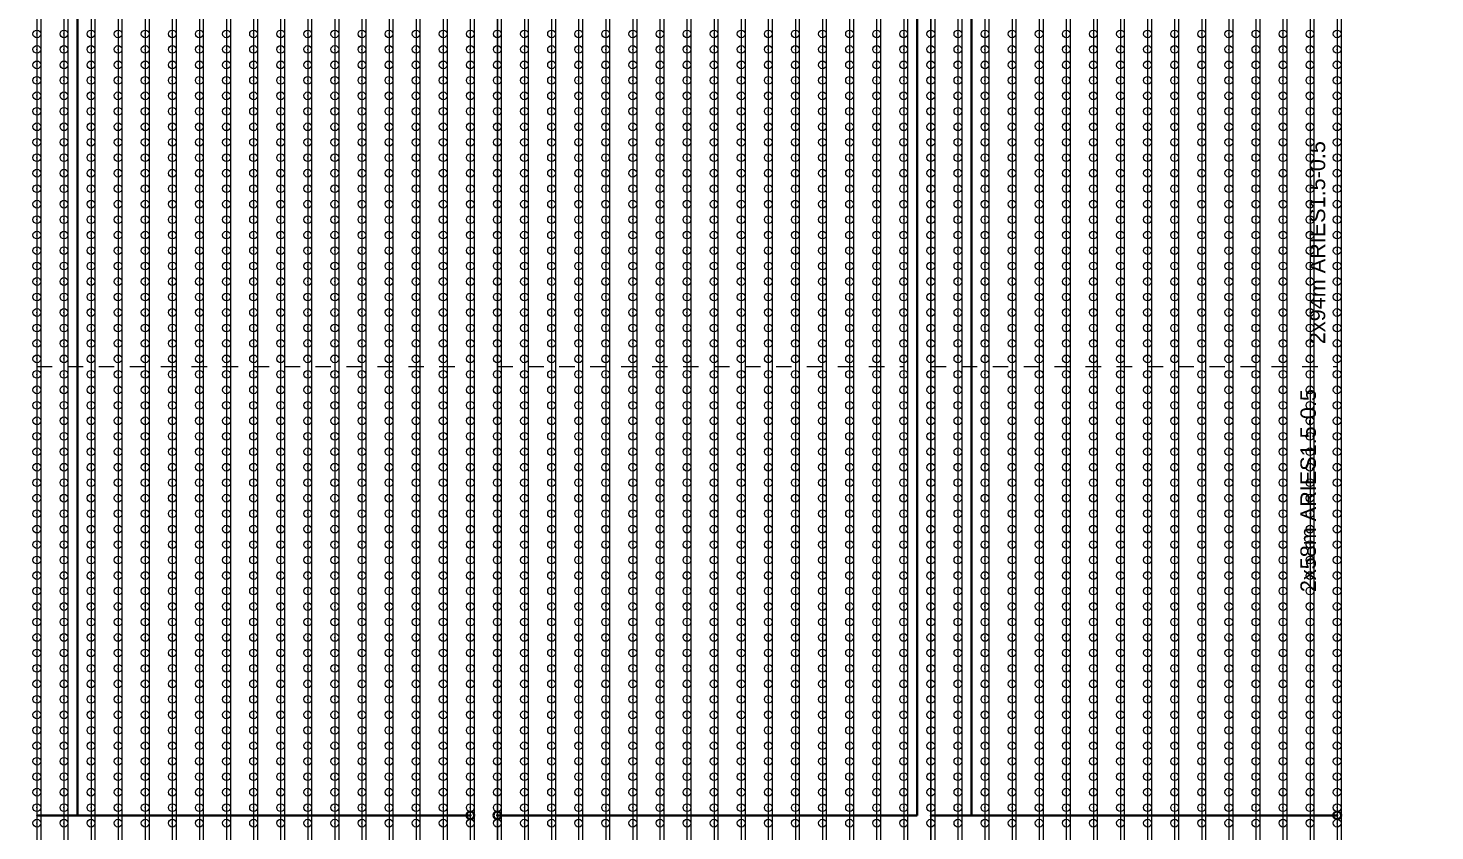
# Model space of a CAD drawing. Extents: x -405 to 744, y -1220 to 687.
# Drawn here: x 97.2 to 278.9, y -189 to -85.3 of the extents above; entities that cross this region are included whole.
import ezdxf

# ---------------------------------------------------------------- set-up
doc = ezdxf.new("R2010")
doc.units = 0
doc.header["$PDMODE"] = 32
doc.header["$PDSIZE"] = 1
doc.linetypes.add('Limite', pattern=[4, 2, -2])
doc.layers.get('0').update_dxf_attribs({"linetype": 'CONTINUOUS', "lineweight": 9})
doc.layers.get('Defpoints').update_dxf_attribs({"linetype": 'CONTINUOUS'})
for name, color, linetype, lineweight in [('Curvas', 8, 'CONTINUOUS', 9), ('Estacas-uva', 8, 'CONTINUOUS', 15), ('Limite', 7, 'Limite', 9), ('Limite de Válvulas', 7, 'CONTINUOUS', 9), ('LP050-PN040', 4, 'CONTINUOUS', 30), ('LP075-PN040', 1, 'CONTINUOUS', 30), ('T-nº de emissor', 7, 'CONTINUOUS', 9), ('Tubo Gotejador', 72, 'CONTINUOUS', 9)]:
    doc.layers.add(name, color=color, linetype=linetype, lineweight=lineweight)
doc.layers.add('Final de Ramal 50', color=4, linetype='CONTINUOUS', lineweight=30, plot=False)
doc.styles.add('TEXTO EMISSOR', font='arial.ttf', dxfattribs={"height": 2})
doc.dimstyles.new('2xARIES1.5-0.5', dxfattribs={"dimscale": 0, "dimtxt": 3, "dimasz": 0.01, "dimexe": 0, "dimexo": 0, "dimgap": 1.5, "dimtad": 3, "dimjust": 1, "dimdec": 0, "dimzin": 12, "dimdsep": 46, "dimtxsty": 'TEXTO EMISSOR', "dimblk": 'NONE', "dimcen": 2.5, "dimse1": 1, "dimse2": 1, "dimsd1": 1, "dimsd2": 1, "dimclrd": 7, "dimclre": 7, "dimclrt": 256, "dimadec": 0, "dimazin": 0, "dimtfac": 1, "dimtdec": 0, "dimtmove": 0, "dimatfit": 3, "dimldrblk": 'OPEN', "dimfxl": 1, "dimtolj": 1, "dimtzin": 0, "dimarcsym": 0})

# ---------------------------------------------------------------- blocks, each defined once
blk = doc.blocks.new('*D152')
at = {"layer": 'Defpoints', "color": 0}
for p in [(264.3, -187), (266.3, -187), (266.3, -274)]:
    blk.add_point(p, dxfattribs=at)
at = {"layer": 'T-nº de emissor', "insert": (261.766, -257.976), "char_height": 2, "attachment_point": 5, "rotation": 90, "style": 'TEXTO EMISSOR'}
blk.add_mtext('\\A1;2x87m ARIES1.5-0.5', dxfattribs=at)
blk = doc.blocks.new('_None')
blk = doc.blocks.new('_OPEN')
at = {"color": 0, "linetype": 'ByBlock'}
for p, q in [((-1, 0), (0, 0)), ((0, 0), (-1, 0)), ((0, 0), (-1, 0))]:
    blk.add_line(p, q, dxfattribs=at)
blk = doc.blocks.new('*D156')
at = {"layer": 'Defpoints', "color": 0}
for p in [(266.3, -35), (266.3, -35), (266.3, -129)]:
    blk.add_point(p, dxfattribs=at)
at = {"layer": 'T-nº de emissor', "insert": (263.766, -112.976), "char_height": 2, "attachment_point": 5, "rotation": 90, "style": 'TEXTO EMISSOR'}
blk.add_mtext('\\A1;2x94m ARIES1.5-0.5', dxfattribs=at)
blk = doc.blocks.new('*D157')
at = {"layer": 'Defpoints', "color": 0}
for p in [(266.3, -129), (265.1, -187), (266.3, -187)]:
    blk.add_point(p, dxfattribs=at)
at = {"layer": 'T-nº de emissor', "insert": (262.566, -145.024), "char_height": 2, "attachment_point": 5, "rotation": 90, "style": 'TEXTO EMISSOR'}
blk.add_mtext('\\A1;2x58m ARIES1.5-0.5', dxfattribs=at)

msp = doc.modelspace()

# ---------------------------------------------------------------- linework, layer by layer
at = {"layer": 'Curvas'}
for points in [[(-90, 210), (-90, 84), (-70, -41), (40, -156), (170, -226), (355, -256), (470, -316), (545, -321), (610, -326)], [(-60, 210), (-50, 20), (50, -60), (240, -70), (380, -140), (480, -180), (580, -180), (630, -170)]]:
    msp.add_spline(points, degree=3, dxfattribs=at)
at = {"layer": 'Estacas-uva'}
for p in [(98.3, -86), (101.8, -86), (105.3, -86), (108.8, -86), (112.3, -86), (115.8, -86), (119.3, -86), (122.8, -86), (126.3, -86), (129.8, -86), (133.3, -86), (136.8, -86), (140.3, -86), (143.8, -86), (147.3, -86), (150.8, -86), (154.3, -86), (157.8, -86), (161.3, -86), (164.8, -86), (168.3, -86), (171.8, -86), (175.3, -86), (178.8, -86), (182.3, -86), (185.8, -86), (189.3, -86), (192.8, -86), (196.3, -86), (199.8, -86), (203.3, -86), (206.8, -86), (210.3, -86), (213.8, -86), (217.3, -86), (220.8, -86), (224.3, -86), (227.8, -86), (231.3, -86), (234.8, -86), (238.3, -86), (241.8, -86), (245.3, -86), (248.8, -86), (252.3, -86), (255.8, -86), (259.3, -86), (262.8, -86), (266.3, -86), (98.3, -88), (101.8, -88), (105.3, -88), (108.8, -88), (112.3, -88), (115.8, -88), (119.3, -88), (122.8, -88), (126.3, -88), (129.8, -88), (133.3, -88), (136.8, -88), (140.3, -88), (143.8, -88), (147.3, -88), (150.8, -88), (154.3, -88), (157.8, -88), (161.3, -88), (164.8, -88), (168.3, -88), (171.8, -88), (175.3, -88), (178.8, -88), (182.3, -88), (185.8, -88), (189.3, -88), (192.8, -88), (196.3, -88), (199.8, -88), (203.3, -88), (206.8, -88), (210.3, -88), (213.8, -88), (217.3, -88), (220.8, -88), (224.3, -88), (227.8, -88), (231.3, -88), (234.8, -88), (238.3, -88), (241.8, -88), (245.3, -88), (248.8, -88), (252.3, -88), (255.8, -88), (259.3, -88), (262.8, -88), (266.3, -88), (98.3, -90), (101.8, -90), (105.3, -90), (108.8, -90), (112.3, -90), (115.8, -90), (119.3, -90), (122.8, -90), (126.3, -90), (129.8, -90), (133.3, -90), (136.8, -90), (140.3, -90), (143.8, -90), (147.3, -90), (150.8, -90), (154.3, -90), (157.8, -90), (161.3, -90), (164.8, -90), (168.3, -90), (171.8, -90), (175.3, -90), (178.8, -90), (182.3, -90), (185.8, -90), (189.3, -90), (192.8, -90), (196.3, -90), (199.8, -90), (203.3, -90), (206.8, -90), (210.3, -90), (213.8, -90), (217.3, -90), (220.8, -90), (224.3, -90), (227.8, -90), (231.3, -90), (234.8, -90), (238.3, -90), (241.8, -90), (245.3, -90), (248.8, -90), (252.3, -90), (255.8, -90), (259.3, -90), (262.8, -90), (266.3, -90), (98.3, -92), (101.8, -92), (105.3, -92), (108.8, -92), (112.3, -92), (115.8, -92), (119.3, -92), (122.8, -92), (126.3, -92), (129.8, -92), (133.3, -92), (136.8, -92), (140.3, -92), (143.8, -92), (147.3, -92), (150.8, -92), (154.3, -92), (157.8, -92), (161.3, -92), (164.8, -92), (168.3, -92), (171.8, -92), (175.3, -92), (178.8, -92), (182.3, -92), (185.8, -92), (189.3, -92), (192.8, -92), (196.3, -92), (199.8, -92), (203.3, -92), (206.8, -92), (210.3, -92), (213.8, -92), (217.3, -92), (220.8, -92), (224.3, -92), (227.8, -92), (231.3, -92), (234.8, -92), (238.3, -92), (241.8, -92), (245.3, -92), (248.8, -92), (252.3, -92), (255.8, -92), (259.3, -92), (262.8, -92), (266.3, -92), (98.3, -94), (101.8, -94), (105.3, -94), (108.8, -94), (112.3, -94), (115.8, -94), (119.3, -94), (122.8, -94), (126.3, -94), (129.8, -94), (133.3, -94), (136.8, -94), (140.3, -94), (143.8, -94), (147.3, -94), (150.8, -94), (154.3, -94), (157.8, -94), (161.3, -94), (164.8, -94), (168.3, -94), (171.8, -94), (175.3, -94), (178.8, -94), (182.3, -94), (185.8, -94), (189.3, -94), (192.8, -94), (196.3, -94), (199.8, -94), (203.3, -94), (206.8, -94), (210.3, -94), (213.8, -94), (217.3, -94), (220.8, -94), (224.3, -94), (227.8, -94), (231.3, -94), (234.8, -94), (238.3, -94), (241.8, -94), (245.3, -94), (248.8, -94), (252.3, -94), (255.8, -94), (259.3, -94), (262.8, -94), (266.3, -94), (98.3, -96), (101.8, -96), (105.3, -96), (108.8, -96), (112.3, -96), (115.8, -96), (119.3, -96), (122.8, -96), (126.3, -96), (129.8, -96), (133.3, -96), (136.8, -96), (140.3, -96), (143.8, -96), (147.3, -96), (150.8, -96), (154.3, -96), (157.8, -96), (161.3, -96), (164.8, -96), (168.3, -96), (171.8, -96), (175.3, -96), (178.8, -96), (182.3, -96), (185.8, -96), (189.3, -96), (192.8, -96), (196.3, -96), (199.8, -96), (203.3, -96), (206.8, -96), (210.3, -96), (213.8, -96), (217.3, -96), (220.8, -96), (224.3, -96), (227.8, -96), (231.3, -96), (234.8, -96), (238.3, -96), (241.8, -96), (245.3, -96), (248.8, -96), (252.3, -96), (255.8, -96), (259.3, -96), (262.8, -96), (266.3, -96), (98.3, -98), (101.8, -98), (105.3, -98), (108.8, -98), (112.3, -98), (115.8, -98), (119.3, -98), (122.8, -98), (126.3, -98), (129.8, -98), (133.3, -98), (136.8, -98), (140.3, -98), (143.8, -98), (147.3, -98), (150.8, -98), (154.3, -98), (157.8, -98), (161.3, -98), (164.8, -98), (168.3, -98), (171.8, -98), (175.3, -98), (178.8, -98), (182.3, -98), (185.8, -98), (189.3, -98), (192.8, -98), (196.3, -98), (199.8, -98), (203.3, -98), (206.8, -98), (210.3, -98), (213.8, -98), (217.3, -98), (220.8, -98), (224.3, -98), (227.8, -98), (231.3, -98), (234.8, -98), (238.3, -98), (241.8, -98), (245.3, -98), (248.8, -98), (252.3, -98), (255.8, -98), (259.3, -98), (262.8, -98), (266.3, -98), (98.3, -100), (101.8, -100), (105.3, -100), (108.8, -100), (112.3, -100), (115.8, -100), (119.3, -100), (122.8, -100), (126.3, -100), (129.8, -100), (133.3, -100), (136.8, -100), (140.3, -100), (143.8, -100), (147.3, -100), (150.8, -100), (154.3, -100), (157.8, -100), (161.3, -100), (164.8, -100), (168.3, -100), (171.8, -100), (175.3, -100), (178.8, -100), (182.3, -100), (185.8, -100), (189.3, -100), (192.8, -100), (196.3, -100), (199.8, -100), (203.3, -100), (206.8, -100), (210.3, -100), (213.8, -100), (217.3, -100), (220.8, -100), (224.3, -100), (227.8, -100), (231.3, -100), (234.8, -100), (238.3, -100), (241.8, -100), (245.3, -100), (248.8, -100), (252.3, -100), (255.8, -100), (259.3, -100), (262.8, -100), (266.3, -100), (98.3, -102), (101.8, -102), (105.3, -102), (108.8, -102), (112.3, -102), (115.8, -102), (119.3, -102), (122.8, -102), (126.3, -102), (129.8, -102), (133.3, -102), (136.8, -102), (140.3, -102), (143.8, -102), (147.3, -102), (150.8, -102), (154.3, -102), (157.8, -102), (161.3, -102), (164.8, -102), (168.3, -102), (171.8, -102), (175.3, -102), (178.8, -102), (182.3, -102), (185.8, -102), (189.3, -102), (192.8, -102), (196.3, -102), (199.8, -102), (203.3, -102), (206.8, -102), (210.3, -102), (213.8, -102), (217.3, -102), (220.8, -102), (224.3, -102), (227.8, -102), (231.3, -102), (234.8, -102), (238.3, -102), (241.8, -102), (245.3, -102), (248.8, -102), (252.3, -102), (255.8, -102), (259.3, -102), (262.8, -102), (266.3, -102), (98.3, -104), (101.8, -104), (105.3, -104), (108.8, -104), (112.3, -104), (115.8, -104), (119.3, -104), (122.8, -104), (126.3, -104), (129.8, -104), (133.3, -104), (136.8, -104), (140.3, -104), (143.8, -104), (147.3, -104), (150.8, -104), (154.3, -104), (157.8, -104), (161.3, -104), (164.8, -104), (168.3, -104), (171.8, -104), (175.3, -104), (178.8, -104), (182.3, -104), (185.8, -104), (189.3, -104), (192.8, -104), (196.3, -104), (199.8, -104), (203.3, -104), (206.8, -104), (210.3, -104), (213.8, -104), (217.3, -104), (220.8, -104), (224.3, -104), (227.8, -104), (231.3, -104), (234.8, -104), (238.3, -104), (241.8, -104), (245.3, -104), (248.8, -104), (252.3, -104), (255.8, -104), (259.3, -104), (262.8, -104), (266.3, -104), (98.3, -106), (101.8, -106), (105.3, -106), (108.8, -106), (112.3, -106), (115.8, -106), (119.3, -106), (122.8, -106), (126.3, -106), (129.8, -106), (133.3, -106), (136.8, -106), (140.3, -106), (143.8, -106), (147.3, -106), (150.8, -106), (154.3, -106), (157.8, -106), (161.3, -106), (164.8, -106), (168.3, -106), (171.8, -106), (175.3, -106), (178.8, -106), (182.3, -106), (185.8, -106), (189.3, -106), (192.8, -106), (196.3, -106), (199.8, -106), (203.3, -106), (206.8, -106), (210.3, -106), (213.8, -106), (217.3, -106), (220.8, -106), (224.3, -106), (227.8, -106), (231.3, -106), (234.8, -106), (238.3, -106), (241.8, -106), (245.3, -106), (248.8, -106), (252.3, -106), (255.8, -106), (259.3, -106), (262.8, -106), (266.3, -106), (98.3, -108), (101.8, -108), (105.3, -108), (108.8, -108), (112.3, -108), (115.8, -108), (119.3, -108), (122.8, -108), (126.3, -108), (129.8, -108), (133.3, -108), (136.8, -108), (140.3, -108), (143.8, -108), (147.3, -108), (150.8, -108), (154.3, -108), (157.8, -108), (161.3, -108), (164.8, -108), (168.3, -108), (171.8, -108), (175.3, -108), (178.8, -108), (182.3, -108), (185.8, -108), (189.3, -108), (192.8, -108), (196.3, -108), (199.8, -108), (203.3, -108), (206.8, -108), (210.3, -108), (213.8, -108), (217.3, -108), (220.8, -108), (224.3, -108), (227.8, -108), (231.3, -108), (234.8, -108), (238.3, -108), (241.8, -108), (245.3, -108), (248.8, -108), (252.3, -108), (255.8, -108), (259.3, -108), (262.8, -108), (266.3, -108), (98.3, -110), (101.8, -110), (105.3, -110), (108.8, -110), (112.3, -110), (115.8, -110), (119.3, -110), (122.8, -110), (126.3, -110), (129.8, -110), (133.3, -110), (136.8, -110), (140.3, -110), (143.8, -110), (147.3, -110), (150.8, -110), (154.3, -110), (157.8, -110), (161.3, -110), (164.8, -110), (168.3, -110), (171.8, -110), (175.3, -110), (178.8, -110), (182.3, -110), (185.8, -110), (189.3, -110), (192.8, -110), (196.3, -110), (199.8, -110), (203.3, -110), (206.8, -110), (210.3, -110), (213.8, -110), (217.3, -110), (220.8, -110), (224.3, -110), (227.8, -110), (231.3, -110), (234.8, -110), (238.3, -110), (241.8, -110), (245.3, -110), (248.8, -110), (252.3, -110), (255.8, -110), (259.3, -110), (262.8, -110), (266.3, -110), (98.3, -112), (101.8, -112), (105.3, -112), (108.8, -112), (112.3, -112), (115.8, -112), (119.3, -112), (122.8, -112), (126.3, -112), (129.8, -112), (133.3, -112), (136.8, -112), (140.3, -112), (143.8, -112), (147.3, -112), (150.8, -112), (154.3, -112), (157.8, -112), (161.3, -112), (164.8, -112), (168.3, -112), (171.8, -112), (175.3, -112), (178.8, -112), (182.3, -112), (185.8, -112), (189.3, -112), (192.8, -112), (196.3, -112), (199.8, -112), (203.3, -112), (206.8, -112), (210.3, -112), (213.8, -112), (217.3, -112), (220.8, -112), (224.3, -112), (227.8, -112), (231.3, -112), (234.8, -112), (238.3, -112), (241.8, -112), (245.3, -112), (248.8, -112), (252.3, -112), (255.8, -112), (259.3, -112), (262.8, -112), (266.3, -112), (98.3, -114), (101.8, -114), (105.3, -114), (108.8, -114), (112.3, -114), (115.8, -114), (119.3, -114), (122.8, -114), (126.3, -114), (129.8, -114), (133.3, -114), (136.8, -114), (140.3, -114), (143.8, -114), (147.3, -114), (150.8, -114), (154.3, -114), (157.8, -114), (161.3, -114), (164.8, -114), (168.3, -114), (171.8, -114), (175.3, -114), (178.8, -114), (182.3, -114), (185.8, -114), (189.3, -114), (192.8, -114), (196.3, -114), (199.8, -114), (203.3, -114), (206.8, -114), (210.3, -114), (213.8, -114), (217.3, -114), (220.8, -114), (224.3, -114), (227.8, -114), (231.3, -114), (234.8, -114), (238.3, -114), (241.8, -114), (245.3, -114), (248.8, -114), (252.3, -114), (255.8, -114), (259.3, -114), (262.8, -114), (266.3, -114), (98.3, -116), (101.8, -116), (105.3, -116), (108.8, -116), (112.3, -116), (115.8, -116), (119.3, -116), (122.8, -116), (126.3, -116), (129.8, -116), (133.3, -116), (136.8, -116), (140.3, -116), (143.8, -116), (147.3, -116), (150.8, -116), (154.3, -116), (157.8, -116), (161.3, -116), (164.8, -116), (168.3, -116), (171.8, -116), (175.3, -116), (178.8, -116), (182.3, -116), (185.8, -116), (189.3, -116), (192.8, -116), (196.3, -116), (199.8, -116), (203.3, -116), (206.8, -116), (210.3, -116), (213.8, -116), (217.3, -116), (220.8, -116), (224.3, -116), (227.8, -116), (231.3, -116), (234.8, -116), (238.3, -116), (241.8, -116), (245.3, -116), (248.8, -116), (252.3, -116), (255.8, -116), (259.3, -116), (262.8, -116), (266.3, -116), (98.3, -118), (101.8, -118), (105.3, -118), (108.8, -118), (112.3, -118), (115.8, -118), (119.3, -118), (122.8, -118), (126.3, -118), (129.8, -118), (133.3, -118), (136.8, -118), (140.3, -118), (143.8, -118), (147.3, -118), (150.8, -118), (154.3, -118), (157.8, -118), (161.3, -118), (164.8, -118), (168.3, -118), (171.8, -118), (175.3, -118), (178.8, -118), (182.3, -118), (185.8, -118), (189.3, -118), (192.8, -118), (196.3, -118), (199.8, -118), (203.3, -118), (206.8, -118), (210.3, -118), (213.8, -118), (217.3, -118), (220.8, -118), (224.3, -118), (227.8, -118), (231.3, -118), (234.8, -118), (238.3, -118), (241.8, -118), (245.3, -118), (248.8, -118), (252.3, -118), (255.8, -118), (259.3, -118), (262.8, -118), (266.3, -118), (98.3, -120), (101.8, -120), (105.3, -120), (108.8, -120), (112.3, -120), (115.8, -120), (119.3, -120), (122.8, -120), (126.3, -120), (129.8, -120), (133.3, -120), (136.8, -120), (140.3, -120), (143.8, -120), (147.3, -120), (150.8, -120), (154.3, -120), (157.8, -120), (161.3, -120), (164.8, -120), (168.3, -120), (171.8, -120), (175.3, -120), (178.8, -120), (182.3, -120), (185.8, -120), (189.3, -120), (192.8, -120), (196.3, -120), (199.8, -120), (203.3, -120), (206.8, -120), (210.3, -120), (213.8, -120), (217.3, -120), (220.8, -120), (224.3, -120), (227.8, -120), (231.3, -120), (234.8, -120), (238.3, -120), (241.8, -120), (245.3, -120), (248.8, -120), (252.3, -120), (255.8, -120), (259.3, -120), (262.8, -120), (266.3, -120), (98.3, -122), (101.8, -122), (105.3, -122), (108.8, -122), (112.3, -122), (115.8, -122), (119.3, -122), (122.8, -122), (126.3, -122), (129.8, -122), (133.3, -122), (136.8, -122), (140.3, -122), (143.8, -122), (147.3, -122), (150.8, -122), (154.3, -122), (157.8, -122), (161.3, -122), (164.8, -122), (168.3, -122), (171.8, -122), (175.3, -122), (178.8, -122), (182.3, -122), (185.8, -122), (189.3, -122), (192.8, -122), (196.3, -122), (199.8, -122), (203.3, -122), (206.8, -122), (210.3, -122), (213.8, -122), (217.3, -122), (220.8, -122), (224.3, -122), (227.8, -122), (231.3, -122), (234.8, -122), (238.3, -122), (241.8, -122), (245.3, -122), (248.8, -122), (252.3, -122), (255.8, -122), (259.3, -122), (262.8, -122), (266.3, -122), (98.3, -124), (101.8, -124), (105.3, -124), (108.8, -124), (112.3, -124), (115.8, -124), (119.3, -124), (122.8, -124), (126.3, -124), (129.8, -124), (133.3, -124), (136.8, -124), (140.3, -124), (143.8, -124), (147.3, -124), (150.8, -124), (154.3, -124), (157.8, -124), (161.3, -124), (164.8, -124), (168.3, -124), (171.8, -124), (175.3, -124), (178.8, -124), (182.3, -124), (185.8, -124), (189.3, -124), (192.8, -124), (196.3, -124), (199.8, -124), (203.3, -124), (206.8, -124), (210.3, -124), (213.8, -124), (217.3, -124), (220.8, -124), (224.3, -124), (227.8, -124), (231.3, -124), (234.8, -124), (238.3, -124), (241.8, -124), (245.3, -124), (248.8, -124), (252.3, -124), (255.8, -124), (259.3, -124), (262.8, -124), (266.3, -124), (98.3, -126), (101.8, -126), (105.3, -126), (108.8, -126), (112.3, -126), (115.8, -126), (119.3, -126), (122.8, -126), (126.3, -126), (129.8, -126), (133.3, -126), (136.8, -126), (140.3, -126), (143.8, -126), (147.3, -126), (150.8, -126), (154.3, -126), (157.8, -126), (161.3, -126), (164.8, -126), (168.3, -126), (171.8, -126), (175.3, -126), (178.8, -126), (182.3, -126), (185.8, -126), (189.3, -126), (192.8, -126), (196.3, -126), (199.8, -126), (203.3, -126), (206.8, -126), (210.3, -126), (213.8, -126), (217.3, -126), (220.8, -126), (224.3, -126), (227.8, -126), (231.3, -126), (234.8, -126), (238.3, -126), (241.8, -126), (245.3, -126), (248.8, -126), (252.3, -126), (255.8, -126), (259.3, -126), (262.8, -126), (266.3, -126), (98.3, -128), (101.8, -128), (105.3, -128), (108.8, -128), (112.3, -128), (115.8, -128), (119.3, -128), (122.8, -128), (126.3, -128), (129.8, -128), (133.3, -128), (136.8, -128), (140.3, -128), (143.8, -128), (147.3, -128), (150.8, -128), (154.3, -128), (157.8, -128), (161.3, -128), (164.8, -128), (168.3, -128), (171.8, -128), (175.3, -128), (178.8, -128), (182.3, -128), (185.8, -128), (189.3, -128), (192.8, -128), (196.3, -128), (199.8, -128), (203.3, -128), (206.8, -128), (210.3, -128), (213.8, -128), (217.3, -128), (220.8, -128), (224.3, -128), (227.8, -128), (231.3, -128), (234.8, -128), (238.3, -128), (241.8, -128), (245.3, -128), (248.8, -128), (252.3, -128), (255.8, -128), (259.3, -128), (262.8, -128), (266.3, -128), (98.3, -130), (101.8, -130), (105.3, -130), (108.8, -130), (112.3, -130), (115.8, -130), (119.3, -130), (122.8, -130), (126.3, -130), (129.8, -130), (133.3, -130), (136.8, -130), (140.3, -130), (143.8, -130), (147.3, -130), (150.8, -130), (154.3, -130), (157.8, -130), (161.3, -130), (164.8, -130), (168.3, -130), (171.8, -130), (175.3, -130), (178.8, -130), (182.3, -130), (185.8, -130), (189.3, -130), (192.8, -130), (196.3, -130), (199.8, -130), (203.3, -130), (206.8, -130), (210.3, -130), (213.8, -130), (217.3, -130), (220.8, -130), (224.3, -130), (227.8, -130), (231.3, -130), (234.8, -130), (238.3, -130), (241.8, -130), (245.3, -130), (248.8, -130), (252.3, -130), (255.8, -130), (259.3, -130), (262.8, -130), (266.3, -130), (98.3, -132), (101.8, -132), (105.3, -132), (108.8, -132), (112.3, -132), (115.8, -132), (119.3, -132), (122.8, -132), (126.3, -132), (129.8, -132), (133.3, -132), (136.8, -132), (140.3, -132), (143.8, -132), (147.3, -132), (150.8, -132), (154.3, -132), (157.8, -132), (161.3, -132), (164.8, -132), (168.3, -132), (171.8, -132), (175.3, -132), (178.8, -132), (182.3, -132), (185.8, -132), (189.3, -132), (192.8, -132), (196.3, -132), (199.8, -132), (203.3, -132), (206.8, -132), (210.3, -132), (213.8, -132), (217.3, -132), (220.8, -132), (224.3, -132), (227.8, -132), (231.3, -132), (234.8, -132), (238.3, -132), (241.8, -132), (245.3, -132), (248.8, -132), (252.3, -132), (255.8, -132), (259.3, -132), (262.8, -132), (266.3, -132), (98.3, -134), (101.8, -134), (105.3, -134), (108.8, -134), (112.3, -134), (115.8, -134), (119.3, -134), (122.8, -134), (126.3, -134), (129.8, -134), (133.3, -134), (136.8, -134), (140.3, -134), (143.8, -134), (147.3, -134), (150.8, -134), (154.3, -134), (157.8, -134), (161.3, -134), (164.8, -134), (168.3, -134), (171.8, -134), (175.3, -134), (178.8, -134), (182.3, -134), (185.8, -134), (189.3, -134), (192.8, -134), (196.3, -134), (199.8, -134), (203.3, -134), (206.8, -134), (210.3, -134), (213.8, -134), (217.3, -134), (220.8, -134), (224.3, -134), (227.8, -134), (231.3, -134), (234.8, -134), (238.3, -134), (241.8, -134), (245.3, -134), (248.8, -134), (252.3, -134), (255.8, -134), (259.3, -134), (262.8, -134), (266.3, -134), (98.3, -136), (101.8, -136), (105.3, -136), (108.8, -136), (112.3, -136), (115.8, -136), (119.3, -136), (122.8, -136), (126.3, -136), (129.8, -136), (133.3, -136), (136.8, -136), (140.3, -136), (143.8, -136), (147.3, -136), (150.8, -136), (154.3, -136), (157.8, -136), (161.3, -136), (164.8, -136), (168.3, -136), (171.8, -136), (175.3, -136), (178.8, -136), (182.3, -136), (185.8, -136), (189.3, -136), (192.8, -136), (196.3, -136), (199.8, -136), (203.3, -136), (206.8, -136), (210.3, -136), (213.8, -136), (217.3, -136), (220.8, -136), (224.3, -136), (227.8, -136), (231.3, -136), (234.8, -136), (238.3, -136), (241.8, -136), (245.3, -136), (248.8, -136), (252.3, -136), (255.8, -136), (259.3, -136), (262.8, -136), (266.3, -136), (98.3, -138), (101.8, -138), (105.3, -138), (108.8, -138), (112.3, -138), (115.8, -138), (119.3, -138), (122.8, -138), (126.3, -138), (129.8, -138), (133.3, -138), (136.8, -138), (140.3, -138), (143.8, -138), (147.3, -138), (150.8, -138), (154.3, -138), (157.8, -138), (161.3, -138), (164.8, -138), (168.3, -138), (171.8, -138), (175.3, -138), (178.8, -138), (182.3, -138), (185.8, -138), (189.3, -138), (192.8, -138), (196.3, -138), (199.8, -138), (203.3, -138), (206.8, -138), (210.3, -138), (213.8, -138), (217.3, -138), (220.8, -138), (224.3, -138), (227.8, -138), (231.3, -138), (234.8, -138), (238.3, -138), (241.8, -138), (245.3, -138), (248.8, -138), (252.3, -138), (255.8, -138), (259.3, -138), (262.8, -138), (266.3, -138), (98.3, -140), (101.8, -140), (105.3, -140), (108.8, -140), (112.3, -140), (115.8, -140), (119.3, -140), (122.8, -140), (126.3, -140), (129.8, -140), (133.3, -140), (136.8, -140), (140.3, -140), (143.8, -140), (147.3, -140), (150.8, -140), (154.3, -140), (157.8, -140), (161.3, -140), (164.8, -140), (168.3, -140), (171.8, -140), (175.3, -140), (178.8, -140), (182.3, -140), (185.8, -140), (189.3, -140), (192.8, -140), (196.3, -140), (199.8, -140), (203.3, -140), (206.8, -140), (210.3, -140), (213.8, -140), (217.3, -140), (220.8, -140), (224.3, -140), (227.8, -140), (231.3, -140), (234.8, -140), (238.3, -140), (241.8, -140), (245.3, -140), (248.8, -140), (252.3, -140), (255.8, -140), (259.3, -140), (262.8, -140), (266.3, -140), (98.3, -142), (101.8, -142), (105.3, -142), (108.8, -142), (112.3, -142), (115.8, -142), (119.3, -142), (122.8, -142), (126.3, -142), (129.8, -142), (133.3, -142), (136.8, -142), (140.3, -142), (143.8, -142), (147.3, -142), (150.8, -142), (154.3, -142), (157.8, -142), (161.3, -142), (164.8, -142), (168.3, -142), (171.8, -142), (175.3, -142), (178.8, -142), (182.3, -142), (185.8, -142), (189.3, -142), (192.8, -142), (196.3, -142), (199.8, -142), (203.3, -142), (206.8, -142), (210.3, -142), (213.8, -142), (217.3, -142), (220.8, -142), (224.3, -142), (227.8, -142), (231.3, -142), (234.8, -142), (238.3, -142), (241.8, -142), (245.3, -142), (248.8, -142), (252.3, -142), (255.8, -142), (259.3, -142), (262.8, -142), (266.3, -142), (98.3, -144), (101.8, -144), (105.3, -144), (108.8, -144), (112.3, -144), (115.8, -144), (119.3, -144), (122.8, -144), (126.3, -144), (129.8, -144), (133.3, -144), (136.8, -144), (140.3, -144), (143.8, -144), (147.3, -144), (150.8, -144), (154.3, -144), (157.8, -144), (161.3, -144), (164.8, -144), (168.3, -144), (171.8, -144), (175.3, -144), (178.8, -144), (182.3, -144), (185.8, -144), (189.3, -144), (192.8, -144), (196.3, -144), (199.8, -144), (203.3, -144), (206.8, -144), (210.3, -144), (213.8, -144), (217.3, -144), (220.8, -144), (224.3, -144), (227.8, -144), (231.3, -144), (234.8, -144), (238.3, -144), (241.8, -144), (245.3, -144), (248.8, -144), (252.3, -144), (255.8, -144), (259.3, -144), (262.8, -144), (266.3, -144), (98.3, -146), (101.8, -146), (105.3, -146), (108.8, -146), (112.3, -146), (115.8, -146), (119.3, -146), (122.8, -146), (126.3, -146), (129.8, -146), (133.3, -146), (136.8, -146), (140.3, -146), (143.8, -146), (147.3, -146), (150.8, -146), (154.3, -146), (157.8, -146), (161.3, -146), (164.8, -146), (168.3, -146), (171.8, -146), (175.3, -146), (178.8, -146), (182.3, -146), (185.8, -146), (189.3, -146), (192.8, -146), (196.3, -146), (199.8, -146), (203.3, -146), (206.8, -146), (210.3, -146), (213.8, -146), (217.3, -146), (220.8, -146), (224.3, -146), (227.8, -146), (231.3, -146), (234.8, -146), (238.3, -146), (241.8, -146), (245.3, -146), (248.8, -146), (252.3, -146), (255.8, -146), (259.3, -146), (262.8, -146), (266.3, -146), (98.3, -148), (101.8, -148), (105.3, -148), (108.8, -148), (112.3, -148), (115.8, -148), (119.3, -148), (122.8, -148), (126.3, -148), (129.8, -148), (133.3, -148), (136.8, -148), (140.3, -148), (143.8, -148), (147.3, -148), (150.8, -148), (154.3, -148), (157.8, -148), (161.3, -148), (164.8, -148), (168.3, -148), (171.8, -148), (175.3, -148), (178.8, -148), (182.3, -148), (185.8, -148), (189.3, -148), (192.8, -148), (196.3, -148), (199.8, -148), (203.3, -148), (206.8, -148), (210.3, -148), (213.8, -148), (217.3, -148), (220.8, -148), (224.3, -148), (227.8, -148), (231.3, -148), (234.8, -148), (238.3, -148), (241.8, -148), (245.3, -148), (248.8, -148), (252.3, -148), (255.8, -148), (259.3, -148), (262.8, -148), (266.3, -148), (98.3, -150), (101.8, -150), (105.3, -150), (108.8, -150), (112.3, -150), (115.8, -150), (119.3, -150), (122.8, -150), (126.3, -150), (129.8, -150), (133.3, -150), (136.8, -150), (140.3, -150), (143.8, -150), (147.3, -150), (150.8, -150), (154.3, -150), (157.8, -150), (161.3, -150), (164.8, -150), (168.3, -150), (171.8, -150), (175.3, -150), (178.8, -150), (182.3, -150), (185.8, -150), (189.3, -150), (192.8, -150), (196.3, -150), (199.8, -150), (203.3, -150), (206.8, -150), (210.3, -150), (213.8, -150), (217.3, -150), (220.8, -150), (224.3, -150), (227.8, -150), (231.3, -150), (234.8, -150), (238.3, -150), (241.8, -150), (245.3, -150), (248.8, -150), (252.3, -150), (255.8, -150), (259.3, -150), (262.8, -150), (266.3, -150), (98.3, -152), (101.8, -152), (105.3, -152), (108.8, -152), (112.3, -152), (115.8, -152), (119.3, -152), (122.8, -152), (126.3, -152), (129.8, -152), (133.3, -152), (136.8, -152), (140.3, -152), (143.8, -152), (147.3, -152), (150.8, -152), (154.3, -152), (157.8, -152), (161.3, -152), (164.8, -152), (168.3, -152), (171.8, -152), (175.3, -152), (178.8, -152), (182.3, -152), (185.8, -152), (189.3, -152), (192.8, -152), (196.3, -152), (199.8, -152), (203.3, -152), (206.8, -152), (210.3, -152), (213.8, -152), (217.3, -152), (220.8, -152), (224.3, -152), (227.8, -152), (231.3, -152), (234.8, -152), (238.3, -152), (241.8, -152), (245.3, -152), (248.8, -152), (252.3, -152), (255.8, -152), (259.3, -152), (262.8, -152), (266.3, -152), (98.3, -154), (101.8, -154), (105.3, -154), (108.8, -154), (112.3, -154), (115.8, -154), (119.3, -154), (122.8, -154), (126.3, -154), (129.8, -154), (133.3, -154), (136.8, -154), (140.3, -154), (143.8, -154), (147.3, -154), (150.8, -154), (154.3, -154), (157.8, -154), (161.3, -154), (164.8, -154), (168.3, -154), (171.8, -154), (175.3, -154), (178.8, -154), (182.3, -154), (185.8, -154), (189.3, -154), (192.8, -154), (196.3, -154), (199.8, -154), (203.3, -154), (206.8, -154), (210.3, -154), (213.8, -154), (217.3, -154), (220.8, -154), (224.3, -154), (227.8, -154), (231.3, -154), (234.8, -154), (238.3, -154), (241.8, -154), (245.3, -154), (248.8, -154), (252.3, -154), (255.8, -154), (259.3, -154), (262.8, -154), (266.3, -154), (98.3, -156), (101.8, -156), (105.3, -156), (108.8, -156), (112.3, -156), (115.8, -156), (119.3, -156), (122.8, -156), (126.3, -156), (129.8, -156), (133.3, -156), (136.8, -156), (140.3, -156), (143.8, -156), (147.3, -156), (150.8, -156), (154.3, -156), (157.8, -156), (161.3, -156), (164.8, -156), (168.3, -156), (171.8, -156), (175.3, -156), (178.8, -156), (182.3, -156), (185.8, -156), (189.3, -156), (192.8, -156), (196.3, -156), (199.8, -156), (203.3, -156), (206.8, -156), (210.3, -156), (213.8, -156), (217.3, -156), (220.8, -156), (224.3, -156), (227.8, -156), (231.3, -156), (234.8, -156), (238.3, -156), (241.8, -156), (245.3, -156), (248.8, -156), (252.3, -156), (255.8, -156), (259.3, -156), (262.8, -156), (266.3, -156), (98.3, -158), (101.8, -158), (105.3, -158), (108.8, -158), (112.3, -158), (115.8, -158), (119.3, -158), (122.8, -158), (126.3, -158), (129.8, -158), (133.3, -158), (136.8, -158), (140.3, -158), (143.8, -158), (147.3, -158), (150.8, -158), (154.3, -158), (157.8, -158), (161.3, -158), (164.8, -158), (168.3, -158), (171.8, -158), (175.3, -158), (178.8, -158), (182.3, -158), (185.8, -158), (189.3, -158), (192.8, -158), (196.3, -158), (199.8, -158), (203.3, -158), (206.8, -158), (210.3, -158), (213.8, -158), (217.3, -158), (220.8, -158), (224.3, -158), (227.8, -158), (231.3, -158), (234.8, -158), (238.3, -158), (241.8, -158), (245.3, -158), (248.8, -158), (252.3, -158), (255.8, -158), (259.3, -158), (262.8, -158), (266.3, -158), (98.3, -160), (101.8, -160), (105.3, -160), (108.8, -160), (112.3, -160), (115.8, -160), (119.3, -160), (122.8, -160), (126.3, -160), (129.8, -160), (133.3, -160), (136.8, -160), (140.3, -160), (143.8, -160), (147.3, -160), (150.8, -160), (154.3, -160), (157.8, -160), (161.3, -160), (164.8, -160), (168.3, -160), (171.8, -160), (175.3, -160), (178.8, -160), (182.3, -160), (185.8, -160), (189.3, -160), (192.8, -160), (196.3, -160), (199.8, -160), (203.3, -160), (206.8, -160), (210.3, -160), (213.8, -160), (217.3, -160), (220.8, -160), (224.3, -160), (227.8, -160), (231.3, -160), (234.8, -160), (238.3, -160), (241.8, -160), (245.3, -160), (248.8, -160), (252.3, -160), (255.8, -160), (259.3, -160), (262.8, -160), (266.3, -160), (98.3, -162), (101.8, -162), (105.3, -162), (108.8, -162), (112.3, -162), (115.8, -162), (119.3, -162), (122.8, -162), (126.3, -162), (129.8, -162), (133.3, -162), (136.8, -162), (140.3, -162), (143.8, -162), (147.3, -162), (150.8, -162), (154.3, -162), (157.8, -162), (161.3, -162), (164.8, -162), (168.3, -162), (171.8, -162), (175.3, -162), (178.8, -162), (182.3, -162), (185.8, -162), (189.3, -162), (192.8, -162), (196.3, -162), (199.8, -162), (203.3, -162), (206.8, -162), (210.3, -162), (213.8, -162), (217.3, -162), (220.8, -162), (224.3, -162), (227.8, -162), (231.3, -162), (234.8, -162), (238.3, -162), (241.8, -162), (245.3, -162), (248.8, -162), (252.3, -162), (255.8, -162), (259.3, -162), (262.8, -162), (266.3, -162), (98.3, -164), (101.8, -164), (105.3, -164), (108.8, -164), (112.3, -164), (115.8, -164), (119.3, -164), (122.8, -164), (126.3, -164), (129.8, -164), (133.3, -164), (136.8, -164), (140.3, -164), (143.8, -164), (147.3, -164), (150.8, -164), (154.3, -164), (157.8, -164), (161.3, -164), (164.8, -164), (168.3, -164), (171.8, -164), (175.3, -164), (178.8, -164), (182.3, -164), (185.8, -164), (189.3, -164), (192.8, -164), (196.3, -164), (199.8, -164), (203.3, -164), (206.8, -164), (210.3, -164), (213.8, -164), (217.3, -164), (220.8, -164), (224.3, -164), (227.8, -164), (231.3, -164), (234.8, -164), (238.3, -164), (241.8, -164), (245.3, -164), (248.8, -164), (252.3, -164), (255.8, -164), (259.3, -164), (262.8, -164), (266.3, -164), (98.3, -166), (101.8, -166), (105.3, -166), (108.8, -166), (112.3, -166), (115.8, -166), (119.3, -166), (122.8, -166), (126.3, -166), (129.8, -166), (133.3, -166), (136.8, -166), (140.3, -166), (143.8, -166), (147.3, -166), (150.8, -166), (154.3, -166), (157.8, -166), (161.3, -166), (164.8, -166), (168.3, -166), (171.8, -166), (175.3, -166), (178.8, -166), (182.3, -166), (185.8, -166), (189.3, -166), (192.8, -166), (196.3, -166), (199.8, -166), (203.3, -166), (206.8, -166), (210.3, -166), (213.8, -166), (217.3, -166), (220.8, -166), (224.3, -166), (227.8, -166), (231.3, -166), (234.8, -166), (238.3, -166), (241.8, -166), (245.3, -166), (248.8, -166), (252.3, -166), (255.8, -166), (259.3, -166), (262.8, -166), (266.3, -166), (98.3, -168), (101.8, -168), (105.3, -168), (108.8, -168), (112.3, -168), (115.8, -168), (119.3, -168), (122.8, -168), (126.3, -168), (129.8, -168), (133.3, -168), (136.8, -168), (140.3, -168), (143.8, -168), (147.3, -168), (150.8, -168), (154.3, -168), (157.8, -168), (161.3, -168), (164.8, -168), (168.3, -168), (171.8, -168), (175.3, -168), (178.8, -168), (182.3, -168), (185.8, -168), (189.3, -168), (192.8, -168), (196.3, -168), (199.8, -168), (203.3, -168), (206.8, -168), (210.3, -168), (213.8, -168), (217.3, -168), (220.8, -168), (224.3, -168), (227.8, -168), (231.3, -168), (234.8, -168), (238.3, -168), (241.8, -168), (245.3, -168), (248.8, -168), (252.3, -168), (255.8, -168), (259.3, -168), (262.8, -168), (266.3, -168), (98.3, -170), (101.8, -170), (105.3, -170), (108.8, -170), (112.3, -170), (115.8, -170), (119.3, -170), (122.8, -170), (126.3, -170), (129.8, -170), (133.3, -170), (136.8, -170), (140.3, -170), (143.8, -170), (147.3, -170), (150.8, -170), (154.3, -170), (157.8, -170), (161.3, -170), (164.8, -170), (168.3, -170), (171.8, -170), (175.3, -170), (178.8, -170), (182.3, -170), (185.8, -170), (189.3, -170), (192.8, -170), (196.3, -170), (199.8, -170), (203.3, -170), (206.8, -170), (210.3, -170), (213.8, -170), (217.3, -170), (220.8, -170), (224.3, -170), (227.8, -170), (231.3, -170), (234.8, -170), (238.3, -170), (241.8, -170), (245.3, -170), (248.8, -170), (252.3, -170), (255.8, -170), (259.3, -170), (262.8, -170), (266.3, -170), (98.3, -172), (101.8, -172), (105.3, -172), (108.8, -172), (112.3, -172), (115.8, -172), (119.3, -172), (122.8, -172), (126.3, -172), (129.8, -172), (133.3, -172), (136.8, -172), (140.3, -172), (143.8, -172), (147.3, -172), (150.8, -172), (154.3, -172), (157.8, -172), (161.3, -172), (164.8, -172), (168.3, -172), (171.8, -172), (175.3, -172), (178.8, -172), (182.3, -172), (185.8, -172), (189.3, -172), (192.8, -172), (196.3, -172), (199.8, -172), (203.3, -172), (206.8, -172), (210.3, -172), (213.8, -172), (217.3, -172), (220.8, -172), (224.3, -172), (227.8, -172), (231.3, -172), (234.8, -172), (238.3, -172), (241.8, -172), (245.3, -172), (248.8, -172), (252.3, -172), (255.8, -172), (259.3, -172), (262.8, -172), (266.3, -172), (98.3, -174), (101.8, -174), (105.3, -174), (108.8, -174), (112.3, -174), (115.8, -174), (119.3, -174), (122.8, -174), (126.3, -174), (129.8, -174), (133.3, -174), (136.8, -174), (140.3, -174), (143.8, -174), (147.3, -174), (150.8, -174), (154.3, -174), (157.8, -174), (161.3, -174), (164.8, -174), (168.3, -174), (171.8, -174), (175.3, -174), (178.8, -174), (182.3, -174), (185.8, -174), (189.3, -174), (192.8, -174), (196.3, -174), (199.8, -174), (203.3, -174), (206.8, -174), (210.3, -174), (213.8, -174), (217.3, -174), (220.8, -174), (224.3, -174), (227.8, -174), (231.3, -174), (234.8, -174), (238.3, -174), (241.8, -174), (245.3, -174), (248.8, -174), (252.3, -174), (255.8, -174), (259.3, -174), (262.8, -174), (266.3, -174), (98.3, -176), (101.8, -176), (105.3, -176), (108.8, -176), (112.3, -176), (115.8, -176), (119.3, -176), (122.8, -176), (126.3, -176), (129.8, -176), (133.3, -176), (136.8, -176), (140.3, -176), (143.8, -176), (147.3, -176), (150.8, -176), (154.3, -176), (157.8, -176), (161.3, -176), (164.8, -176), (168.3, -176), (171.8, -176), (175.3, -176), (178.8, -176), (182.3, -176), (185.8, -176), (189.3, -176), (192.8, -176), (196.3, -176), (199.8, -176), (203.3, -176), (206.8, -176), (210.3, -176), (213.8, -176), (217.3, -176), (220.8, -176), (224.3, -176), (227.8, -176), (231.3, -176), (234.8, -176), (238.3, -176), (241.8, -176), (245.3, -176), (248.8, -176), (252.3, -176), (255.8, -176), (259.3, -176), (262.8, -176), (266.3, -176), (98.3, -178), (101.8, -178), (105.3, -178), (108.8, -178), (112.3, -178), (115.8, -178), (119.3, -178), (122.8, -178), (126.3, -178), (129.8, -178), (133.3, -178), (136.8, -178), (140.3, -178), (143.8, -178), (147.3, -178), (150.8, -178), (154.3, -178), (157.8, -178), (161.3, -178), (164.8, -178), (168.3, -178), (171.8, -178), (175.3, -178), (178.8, -178), (182.3, -178), (185.8, -178), (189.3, -178), (192.8, -178), (196.3, -178), (199.8, -178), (203.3, -178), (206.8, -178), (210.3, -178), (213.8, -178), (217.3, -178), (220.8, -178), (224.3, -178), (227.8, -178), (231.3, -178), (234.8, -178), (238.3, -178), (241.8, -178), (245.3, -178), (248.8, -178), (252.3, -178), (255.8, -178), (259.3, -178), (262.8, -178), (266.3, -178), (98.3, -180), (101.8, -180), (105.3, -180), (108.8, -180), (112.3, -180), (115.8, -180), (119.3, -180), (122.8, -180), (126.3, -180), (129.8, -180), (133.3, -180), (136.8, -180), (140.3, -180), (143.8, -180), (147.3, -180), (150.8, -180), (154.3, -180), (157.8, -180), (161.3, -180), (164.8, -180), (168.3, -180), (171.8, -180), (175.3, -180), (178.8, -180), (182.3, -180), (185.8, -180), (189.3, -180), (192.8, -180), (196.3, -180), (199.8, -180), (203.3, -180), (206.8, -180), (210.3, -180), (213.8, -180), (217.3, -180), (220.8, -180), (224.3, -180), (227.8, -180), (231.3, -180), (234.8, -180), (238.3, -180), (241.8, -180), (245.3, -180), (248.8, -180), (252.3, -180), (255.8, -180), (259.3, -180), (262.8, -180), (266.3, -180), (98.3, -182), (101.8, -182), (105.3, -182), (108.8, -182), (112.3, -182), (115.8, -182), (119.3, -182), (122.8, -182), (126.3, -182), (129.8, -182), (133.3, -182), (136.8, -182), (140.3, -182), (143.8, -182), (147.3, -182), (150.8, -182), (154.3, -182), (157.8, -182), (161.3, -182), (164.8, -182), (168.3, -182), (171.8, -182), (175.3, -182), (178.8, -182), (182.3, -182), (185.8, -182), (189.3, -182), (192.8, -182), (196.3, -182), (199.8, -182), (203.3, -182), (206.8, -182), (210.3, -182), (213.8, -182), (217.3, -182), (220.8, -182), (224.3, -182), (227.8, -182), (231.3, -182), (234.8, -182), (238.3, -182), (241.8, -182), (245.3, -182), (248.8, -182), (252.3, -182), (255.8, -182), (259.3, -182), (262.8, -182), (266.3, -182), (98.3, -184), (101.8, -184), (105.3, -184), (108.8, -184), (112.3, -184), (115.8, -184), (119.3, -184), (122.8, -184), (126.3, -184), (129.8, -184), (133.3, -184), (136.8, -184), (140.3, -184), (143.8, -184), (147.3, -184), (150.8, -184), (154.3, -184), (157.8, -184), (161.3, -184), (164.8, -184), (168.3, -184), (171.8, -184), (175.3, -184), (178.8, -184), (182.3, -184), (185.8, -184), (189.3, -184), (192.8, -184), (196.3, -184), (199.8, -184), (203.3, -184), (206.8, -184), (210.3, -184), (213.8, -184), (217.3, -184), (220.8, -184), (224.3, -184), (227.8, -184), (231.3, -184), (234.8, -184), (238.3, -184), (241.8, -184), (245.3, -184), (248.8, -184), (252.3, -184), (255.8, -184), (259.3, -184), (262.8, -184), (266.3, -184), (98.3, -186), (101.8, -186), (105.3, -186), (108.8, -186), (112.3, -186), (115.8, -186), (119.3, -186), (122.8, -186), (126.3, -186), (129.8, -186), (133.3, -186), (136.8, -186), (140.3, -186), (143.8, -186), (147.3, -186), (150.8, -186), (154.3, -186), (157.8, -186), (161.3, -186), (164.8, -186), (168.3, -186), (171.8, -186), (175.3, -186), (178.8, -186), (182.3, -186), (185.8, -186), (189.3, -186), (192.8, -186), (196.3, -186), (199.8, -186), (203.3, -186), (206.8, -186), (210.3, -186), (213.8, -186), (217.3, -186), (220.8, -186), (224.3, -186), (227.8, -186), (231.3, -186), (234.8, -186), (238.3, -186), (241.8, -186), (245.3, -186), (248.8, -186), (252.3, -186), (255.8, -186), (259.3, -186), (262.8, -186), (266.3, -186), (98.3, -188), (101.8, -188), (105.3, -188), (108.8, -188), (112.3, -188), (115.8, -188), (119.3, -188), (122.8, -188), (126.3, -188), (129.8, -188), (133.3, -188), (136.8, -188), (140.3, -188), (143.8, -188), (147.3, -188), (150.8, -188), (154.3, -188), (157.8, -188), (161.3, -188), (164.8, -188), (168.3, -188), (171.8, -188), (175.3, -188), (178.8, -188), (182.3, -188), (185.8, -188), (189.3, -188), (192.8, -188), (196.3, -188), (199.8, -188), (203.3, -188), (206.8, -188), (210.3, -188), (213.8, -188), (217.3, -188), (220.8, -188), (224.3, -188), (227.8, -188), (231.3, -188), (234.8, -188), (238.3, -188), (241.8, -188), (245.3, -188), (248.8, -188), (252.3, -188), (255.8, -188), (259.3, -188), (262.8, -188), (266.3, -188)]:
    msp.add_point(p, dxfattribs=at)
at = {"layer": 'Final de Ramal 50'}
for p in [(154.3, -187), (157.8, -187), (266.3, -187)]:
    msp.add_point(p, dxfattribs=at)
at = {"layer": 'Limite'}
for points in [[(98.3, -129), (154.3, -129)], [(157.8, -129), (210.3, -129)], [(213.8, -129), (266.3, -129)]]:
    msp.add_lwpolyline(points, dxfattribs=at)
at = {"layer": 'Limite de Válvulas'}
for points in [[(98.3, 16), (98.3, -274)], [(154.3, 16), (154.3, -274)], [(157.8, -274), (157.8, 16)], [(210.3, 16), (210.3, -274)], [(213.8, -274), (213.8, 16)], [(266.3, 16), (266.3, -274)]]:
    msp.add_lwpolyline(points, dxfattribs=at)
at = {"layer": 'LP050-PN040'}
for points in [[(154.3, -187), (108.55, -187)], [(157.8, -187), (206.05, -187)], [(218.05, -187), (266.3, -187)]]:
    msp.add_lwpolyline(points, dxfattribs=at)
at = {"layer": 'LP075-PN040'}
for points in [[(103.55, -35), (103.55, -187)], [(212.05, -35), (212.05, -187)], [(219.05, -35), (219.05, -187)], [(108.55, -187), (98.3, -187), (100.05, -187)], [(206.05, -187), (212.05, -187)], [(215.55, -187), (213.8, -187), (218.05, -187)]]:
    msp.add_lwpolyline(points, dxfattribs=at)
at = {"layer": 'Tubo Gotejador'}
for points in [[(98.3, -35), (98.3, -129)], [(98.8, -35), (98.8, -129)], [(101.8, -35), (101.8, -129)], [(102.3, -35), (102.3, -129)], [(105.3, -35), (105.3, -129)], [(105.8, -35), (105.8, -129)], [(108.8, -35), (108.8, -129)], [(109.3, -35), (109.3, -129)], [(112.3, -35), (112.3, -129)], [(112.8, -35), (112.8, -129)], [(115.8, -35), (115.8, -129)], [(116.3, -35), (116.3, -129)], [(119.3, -35), (119.3, -129)], [(119.8, -35), (119.8, -129)], [(122.8, -35), (122.8, -129)], [(123.3, -35), (123.3, -129)], [(126.3, -35), (126.3, -129)], [(126.8, -35), (126.8, -129)], [(129.8, -35), (129.8, -129)], [(130.3, -35), (130.3, -129)], [(133.3, -35), (133.3, -129)], [(133.8, -35), (133.8, -129)], [(136.8, -35), (136.8, -129)], [(137.3, -35), (137.3, -129)], [(140.3, -35), (140.3, -129)], [(140.8, -35), (140.8, -129)], [(143.8, -35), (143.8, -129)], [(144.3, -35), (144.3, -129)], [(147.3, -35), (147.3, -129)], [(147.8, -35), (147.8, -129)], [(150.8, -35), (150.8, -129)], [(151.3, -35), (151.3, -129)], [(154.3, -35), (154.3, -129)], [(154.8, -35), (154.8, -129)], [(157.8, -35), (157.8, -129)], [(158.3, -35), (158.3, -129)], [(161.3, -35), (161.3, -129)], [(161.8, -35), (161.8, -129)], [(164.8, -35), (164.8, -129)], [(165.3, -35), (165.3, -129)], [(168.3, -35), (168.3, -129)], [(168.8, -35), (168.8, -129)], [(171.8, -35), (171.8, -129)], [(172.3, -35), (172.3, -129)], [(175.3, -35), (175.3, -129)], [(175.8, -35), (175.8, -129)], [(178.8, -35), (178.8, -129)], [(179.3, -35), (179.3, -129)], [(182.3, -35), (182.3, -129)], [(182.8, -35), (182.8, -129)], [(185.8, -35), (185.8, -129)], [(186.3, -35), (186.3, -129)], [(189.3, -35), (189.3, -129)], [(189.8, -35), (189.8, -129)], [(192.8, -35), (192.8, -129)], [(193.3, -35), (193.3, -129)], [(196.3, -35), (196.3, -129)], [(196.8, -35), (196.8, -129)], [(199.8, -35), (199.8, -129)], [(200.3, -35), (200.3, -129)], [(203.3, -35), (203.3, -129)], [(203.8, -35), (203.8, -129)], [(206.8, -35), (206.8, -129)], [(207.3, -35), (207.3, -129)], [(210.3, -35), (210.3, -129)], [(210.8, -35), (210.8, -129)], [(213.8, -35), (213.8, -129)], [(214.3, -35), (214.3, -129)], [(217.3, -35), (217.3, -129)], [(217.8, -35), (217.8, -129)], [(220.8, -35), (220.8, -129)], [(221.3, -35), (221.3, -129)], [(224.3, -35), (224.3, -129)], [(224.8, -35), (224.8, -129)], [(227.8, -35), (227.8, -129)], [(228.3, -35), (228.3, -129)], [(231.3, -35), (231.3, -129)], [(231.8, -35), (231.8, -129)], [(234.8, -35), (234.8, -129)], [(235.3, -35), (235.3, -129)], [(238.3, -35), (238.3, -129)], [(238.8, -35), (238.8, -129)], [(241.8, -35), (241.8, -129)], [(242.3, -35), (242.3, -129)], [(245.3, -35), (245.3, -129)], [(245.8, -35), (245.8, -129)], [(248.8, -35), (248.8, -129)], [(249.3, -35), (249.3, -129)], [(252.3, -35), (252.3, -129)], [(252.8, -35), (252.8, -129)], [(255.8, -35), (255.8, -129)], [(256.3, -35), (256.3, -129)], [(259.3, -35), (259.3, -129)], [(259.8, -35), (259.8, -129)], [(262.8, -35), (262.8, -129)], [(263.3, -35), (263.3, -129)], [(266.3, -35), (266.3, -129)], [(266.8, -35), (266.8, -129)], [(98.3, -129), (98.3, -187)], [(98.8, -129), (98.8, -187)], [(101.8, -129), (101.8, -187)], [(102.3, -129), (102.3, -187)], [(105.3, -129), (105.3, -187)], [(105.8, -129), (105.8, -187)], [(108.8, -129), (108.8, -187)], [(109.3, -129), (109.3, -187)], [(112.3, -129), (112.3, -187)], [(112.8, -129), (112.8, -187)], [(115.8, -129), (115.8, -187)], [(116.3, -129), (116.3, -187)], [(119.3, -129), (119.3, -187)], [(119.8, -129), (119.8, -187)], [(122.8, -129), (122.8, -187)], [(123.3, -129), (123.3, -187)], [(126.3, -129), (126.3, -187)], [(126.8, -129), (126.8, -187)], [(129.8, -129), (129.8, -187)], [(130.3, -129), (130.3, -187)], [(133.3, -129), (133.3, -187)], [(133.8, -129), (133.8, -187)], [(136.8, -129), (136.8, -187)], [(137.3, -129), (137.3, -187)], [(140.3, -129), (140.3, -187)], [(140.8, -129), (140.8, -187)], [(143.8, -129), (143.8, -187)], [(144.3, -129), (144.3, -187)], [(147.3, -129), (147.3, -187)], [(147.8, -129), (147.8, -187)], [(150.8, -129), (150.8, -187)], [(151.3, -129), (151.3, -187)], [(154.3, -129), (154.3, -187)], [(154.8, -129), (154.8, -187)], [(157.8, -129), (157.8, -187)], [(158.3, -129), (158.3, -187)], [(161.3, -129), (161.3, -187)], [(161.8, -129), (161.8, -187)], [(164.8, -129), (164.8, -187)], [(165.3, -129), (165.3, -187)], [(168.3, -129), (168.3, -187)], [(168.8, -129), (168.8, -187)], [(171.8, -129), (171.8, -187)], [(172.3, -129), (172.3, -187)], [(175.3, -129), (175.3, -187)], [(175.8, -129), (175.8, -187)], [(178.8, -129), (178.8, -187)], [(179.3, -129), (179.3, -187)], [(182.3, -129), (182.3, -187)], [(182.8, -129), (182.8, -187)], [(185.8, -129), (185.8, -187)], [(186.3, -129), (186.3, -187)], [(189.3, -129), (189.3, -187)], [(189.8, -129), (189.8, -187)], [(192.8, -129), (192.8, -187)], [(193.3, -129), (193.3, -187)], [(196.3, -129), (196.3, -187)], [(196.8, -129), (196.8, -187)], [(199.8, -129), (199.8, -187)], [(200.3, -129), (200.3, -187)], [(203.3, -129), (203.3, -187)], [(203.8, -129), (203.8, -187)], [(206.8, -129), (206.8, -187)], [(207.3, -129), (207.3, -187)], [(210.3, -129), (210.3, -187)], [(210.8, -129), (210.8, -187)], [(213.8, -129), (213.8, -187)], [(214.3, -129), (214.3, -187)], [(217.3, -129), (217.3, -187)], [(217.8, -129), (217.8, -187)], [(220.8, -129), (220.8, -187)], [(221.3, -129), (221.3, -187)], [(224.3, -129), (224.3, -187)], [(224.8, -129), (224.8, -187)], [(227.8, -129), (227.8, -187)], [(228.3, -129), (228.3, -187)], [(231.3, -129), (231.3, -187)], [(231.8, -129), (231.8, -187)], [(234.8, -129), (234.8, -187)], [(235.3, -129), (235.3, -187)], [(238.3, -129), (238.3, -187)], [(238.8, -129), (238.8, -187)], [(241.8, -129), (241.8, -187)], [(242.3, -129), (242.3, -187)], [(245.3, -129), (245.3, -187)], [(245.8, -129), (245.8, -187)], [(248.8, -129), (248.8, -187)], [(249.3, -129), (249.3, -187)], [(252.3, -129), (252.3, -187)], [(252.8, -129), (252.8, -187)], [(255.8, -129), (255.8, -187)], [(256.3, -129), (256.3, -187)], [(259.3, -129), (259.3, -187)], [(259.8, -129), (259.8, -187)], [(262.8, -129), (262.8, -187)], [(263.3, -129), (263.3, -187)], [(266.3, -129), (266.3, -187)], [(266.8, -129), (266.8, -187)], [(98.3, -187), (98.3, -274)], [(98.8, -187), (98.8, -274)], [(101.8, -187), (101.8, -274)], [(102.3, -187), (102.3, -274)], [(105.3, -187), (105.3, -274)], [(105.8, -187), (105.8, -274)], [(108.8, -187), (108.8, -274)], [(109.3, -187), (109.3, -274)], [(112.3, -187), (112.3, -274)], [(112.8, -187), (112.8, -274)], [(115.8, -187), (115.8, -274)], [(116.3, -187), (116.3, -274)], [(119.3, -187), (119.3, -274)], [(119.8, -187), (119.8, -274)], [(122.8, -187), (122.8, -274)], [(123.3, -187), (123.3, -274)], [(126.3, -187), (126.3, -274)], [(126.8, -187), (126.8, -274)], [(129.8, -187), (129.8, -274)], [(130.3, -187), (130.3, -274)], [(133.3, -187), (133.3, -274)], [(133.8, -187), (133.8, -274)], [(136.8, -187), (136.8, -274)], [(137.3, -187), (137.3, -274)], [(140.3, -187), (140.3, -274)], [(140.8, -187), (140.8, -274)], [(143.8, -187), (143.8, -274)], [(144.3, -187), (144.3, -274)], [(147.3, -187), (147.3, -274)], [(147.8, -187), (147.8, -274)], [(150.8, -187), (150.8, -274)], [(151.3, -187), (151.3, -274)], [(154.3, -187), (154.3, -274)], [(154.8, -187), (154.8, -274)], [(157.8, -187), (157.8, -274)], [(158.3, -187), (158.3, -274)], [(161.3, -187), (161.3, -274)], [(161.8, -187), (161.8, -274)], [(164.8, -187), (164.8, -274)], [(165.3, -187), (165.3, -274)], [(168.3, -187), (168.3, -274)], [(168.8, -187), (168.8, -274)], [(171.8, -187), (171.8, -274)], [(172.3, -187), (172.3, -274)], [(175.3, -187), (175.3, -274)], [(175.8, -187), (175.8, -274)], [(178.8, -187), (178.8, -274)], [(179.3, -187), (179.3, -274)], [(182.3, -187), (182.3, -274)], [(182.8, -187), (182.8, -274)], [(185.8, -187), (185.8, -274)], [(186.3, -187), (186.3, -274)], [(189.3, -187), (189.3, -274)], [(189.8, -187), (189.8, -274)], [(192.8, -187), (192.8, -274)], [(193.3, -187), (193.3, -274)], [(196.3, -187), (196.3, -274)], [(196.8, -187), (196.8, -274)], [(199.8, -187), (199.8, -274)], [(200.3, -187), (200.3, -274)], [(203.3, -187), (203.3, -274)], [(203.8, -187), (203.8, -274)], [(206.8, -187), (206.8, -274)], [(207.3, -187), (207.3, -274)], [(210.3, -187), (210.3, -274)], [(210.8, -187), (210.8, -274)], [(213.8, -187), (213.8, -274)], [(214.3, -187), (214.3, -274)], [(217.3, -187), (217.3, -274)], [(217.8, -187), (217.8, -274)], [(220.8, -187), (220.8, -274)], [(221.3, -187), (221.3, -274)], [(224.3, -187), (224.3, -274)], [(224.8, -187), (224.8, -274)], [(227.8, -187), (227.8, -274)], [(228.3, -187), (228.3, -274)], [(231.3, -187), (231.3, -274)], [(231.8, -187), (231.8, -274)], [(234.8, -187), (234.8, -274)], [(235.3, -187), (235.3, -274)], [(238.3, -187), (238.3, -274)], [(238.8, -187), (238.8, -274)], [(241.8, -187), (241.8, -274)], [(242.3, -187), (242.3, -274)], [(245.3, -187), (245.3, -274)], [(245.8, -187), (245.8, -274)], [(248.8, -187), (248.8, -274)], [(249.3, -187), (249.3, -274)], [(252.3, -187), (252.3, -274)], [(252.8, -187), (252.8, -274)], [(255.8, -187), (255.8, -274)], [(256.3, -187), (256.3, -274)], [(259.3, -187), (259.3, -274)], [(259.8, -187), (259.8, -274)], [(262.8, -187), (262.8, -274)], [(263.3, -187), (263.3, -274)], [(266.3, -187), (266.3, -274)], [(266.8, -187), (266.8, -274)]]:
    msp.add_lwpolyline(points, dxfattribs=at)

# ---------------------------------------------------------------- dimensions: what is measured, and where the dimension line sits
at = {"layer": 'T-nº de emissor', "color": 1}
for p1, p2, distance, picture, middle in [((266.3, -129), (266.3, -35), 0, '*D156', (263.77, -112.98)), ((266.3, -129), (266.3, -187), -1.2, '*D157', (262.57, -145.02)), ((266.3, -274), (266.3, -187), 2, '*D152', (261.77, -257.98))]:
    dim = msp.add_aligned_dim(p1=p1, p2=p2, distance=distance, dimstyle='2xARIES1.5-0.5', override={"dimscale": 1, "dimpost": '2x<>m ARIES1.5-0.5'}, dxfattribs=at)
    dim.commit()
    dim.dimension.update_dxf_attribs({"geometry": picture, "text_midpoint": middle})

doc.saveas('drawing.dxf')
